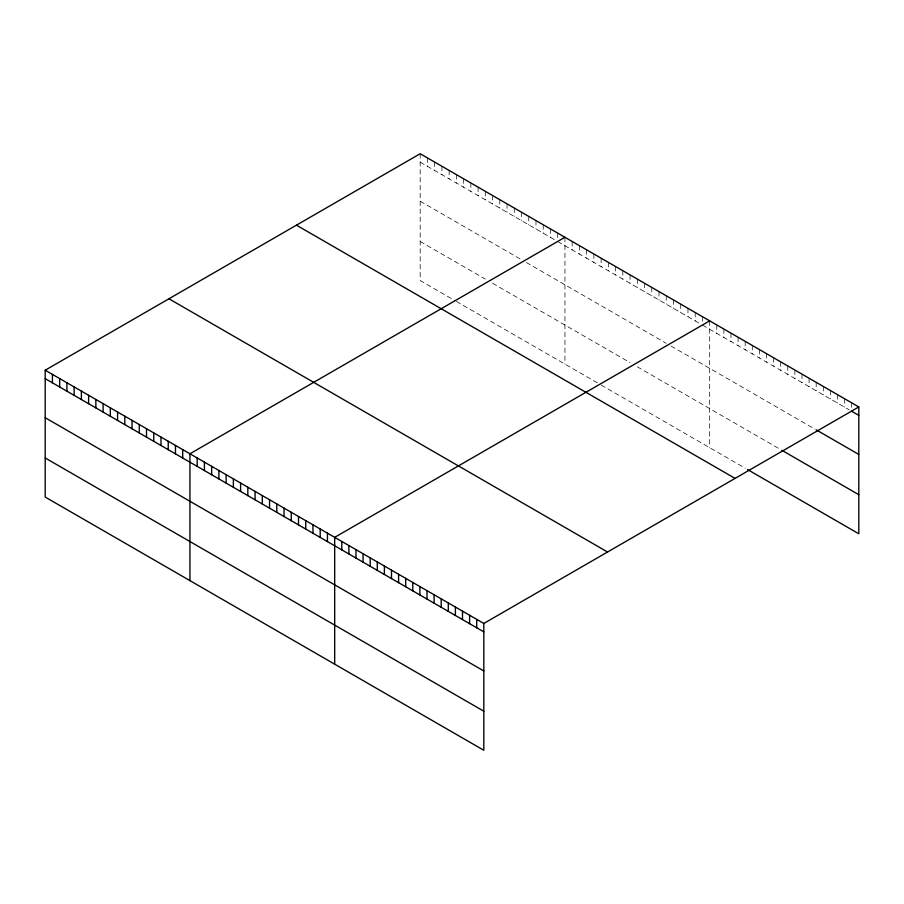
<?xml version="1.0" encoding="UTF-8"?>
<svg xmlns="http://www.w3.org/2000/svg" width="904" height="904" viewBox="0 0 904 904"><rect width="100%" height="100%" fill="white"/><g stroke="black" fill="none" stroke-linecap="round" stroke-linejoin="round"><path stroke-width="0.68" stroke-dasharray="4.52 3.39" d="M420.19 153.725L420.19 280.545L455.175 300.749M420.19 162.144L556.491 240.837M557.7 241.526L700.024 323.7M702.442 325.101L849.331 409.907M420.19 201.219L521.506 259.719M526.331 262.499L666.248 343.283M671.073 346.062L815.012 429.163M420.19 241.481L485.324 279.076M492.567 283.257L630.065 362.64M637.309 366.821L780.683 449.604M456.373 301.439L599.917 384.313M601.115 385.002L745.178 468.182M851.704 402.845L851.704 408.461M844.596 398.754L844.596 407.173M837.499 394.652L837.499 403.071M830.392 390.551L830.392 398.969M823.295 386.449L823.295 394.867M816.188 382.347L816.188 390.777M809.091 378.256L809.091 386.675M801.995 374.154L801.995 382.573M794.887 370.052L794.887 378.471M787.791 365.95L787.791 374.369M780.683 361.849L780.683 370.278M773.587 357.747L773.587 366.176M766.479 353.656L766.479 362.075M759.383 349.554L759.383 357.973M752.286 345.452L752.286 353.871M745.178 341.35L745.178 349.769M738.082 337.248L738.082 345.678M730.974 333.158L730.974 341.576M723.878 329.056L723.878 337.474M716.77 324.954L716.77 333.373M709.674 320.852L709.674 447.683M702.442 316.671L702.442 323.688M695.199 312.501L695.199 320.92M687.967 308.32L687.967 316.739M680.723 304.139L680.723 312.558M673.491 299.958L673.491 308.388M666.248 295.789L666.248 304.207M659.016 291.608L659.016 300.026M651.773 287.427L651.773 295.845M644.541 283.246L644.541 291.676M637.309 279.065L637.309 287.495M630.065 274.895L630.065 283.314M622.833 270.714L622.833 279.133M615.59 266.533L615.59 274.952M608.358 262.352L608.358 270.782M601.115 258.182L601.115 266.601M593.883 254.001L593.883 262.42M586.639 249.82L586.639 258.239M579.407 245.639L579.407 254.069M572.175 241.47L572.175 249.888M564.932 237.289L564.932 364.12M557.7 233.108L557.7 240.125M550.457 228.927L550.457 237.356M543.225 224.757L543.225 233.175M535.982 220.576L535.982 228.994M528.75 216.395L528.75 224.813M521.506 212.214L521.506 220.644M514.274 208.044L514.274 216.463M507.042 203.863L507.042 212.282M499.799 199.682L499.799 208.101M492.567 195.501L492.567 203.931M485.324 191.332L485.324 199.75M478.092 187.151L478.092 195.569M470.848 182.97L470.848 191.388M463.616 178.789L463.616 187.218M456.373 174.619L456.373 183.037M449.141 170.438L449.141 178.856M441.909 166.257L441.909 174.675M434.666 162.076L434.666 170.506M427.434 157.906L427.434 166.325"/><path stroke-width="1.36" d="M45.2 370.222L483.809 623.455L483.809 750.275L45.2 497.053L45.2 370.222L420.19 153.725L858.8 406.947L858.8 533.778L747.551 469.549M564.932 237.289L189.942 453.785L189.942 580.617M709.674 320.852L334.683 537.349L334.683 664.18M483.809 623.455L858.8 406.947M851.704 411.275L858.8 415.377M816.188 429.841L858.8 454.441M781.87 450.294L858.8 494.703M296.444 225.164L735.054 478.397M168.946 298.783L607.556 552.005M45.2 378.64L483.809 631.873M45.2 417.716L483.809 670.949M45.2 457.978L483.809 711.199M476.702 619.353L476.702 627.771M469.605 615.251L469.605 623.67M462.509 611.149L462.509 619.568M455.401 607.047L455.401 615.477M448.305 602.945L448.305 611.375M441.197 598.855L441.197 607.273M434.101 594.753L434.101 603.171M426.993 590.651L426.993 599.069M419.897 586.549L419.897 594.968M412.789 582.447L412.789 590.877M405.693 578.357L405.693 586.775M398.596 574.255L398.596 582.673M391.488 570.153L391.488 578.571M384.392 566.051L384.392 574.469M377.284 561.949L377.284 570.379M370.188 557.847L370.188 566.277M363.08 553.756L363.08 562.175M355.984 549.655L355.984 558.073M348.887 545.553L348.887 553.971M341.78 541.451L341.78 549.869M327.44 533.179L327.44 541.598M320.208 528.998L320.208 537.417M312.965 524.817L312.965 533.236M305.733 520.636L305.733 529.066M298.501 516.466L298.501 524.885M291.257 512.285L291.257 520.704M284.025 508.104L284.025 516.523M276.782 503.923L276.782 512.353M269.55 499.754L269.55 508.172M262.307 495.573L262.307 503.991M255.075 491.392L255.075 499.81M247.832 487.211L247.832 495.641M240.6 483.041L240.6 491.46M233.368 478.86L233.368 487.279M226.124 474.679L226.124 483.098M218.892 470.498L218.892 478.928M211.649 466.317L211.649 474.747M204.417 462.147L204.417 470.566M197.174 457.966L197.174 466.385M182.698 449.604L182.698 458.034M175.466 445.435L175.466 453.853M168.234 441.254L168.234 449.672M160.991 437.073L160.991 445.491M153.759 432.892L153.759 441.321M146.516 428.722L146.516 437.14M139.284 424.541L139.284 432.959M132.04 420.36L132.04 428.778M124.808 416.179L124.808 424.609M117.565 412.009L117.565 420.428M110.333 407.828L110.333 416.247M103.101 403.647L103.101 412.066M95.858 399.466L95.858 407.896M88.626 395.297L88.626 403.715M81.383 391.116L81.383 399.534M74.151 386.935L74.151 395.353M66.907 382.754L66.907 391.183M59.675 378.584L59.675 387.002M52.432 374.403L52.432 382.821"/></g></svg>
